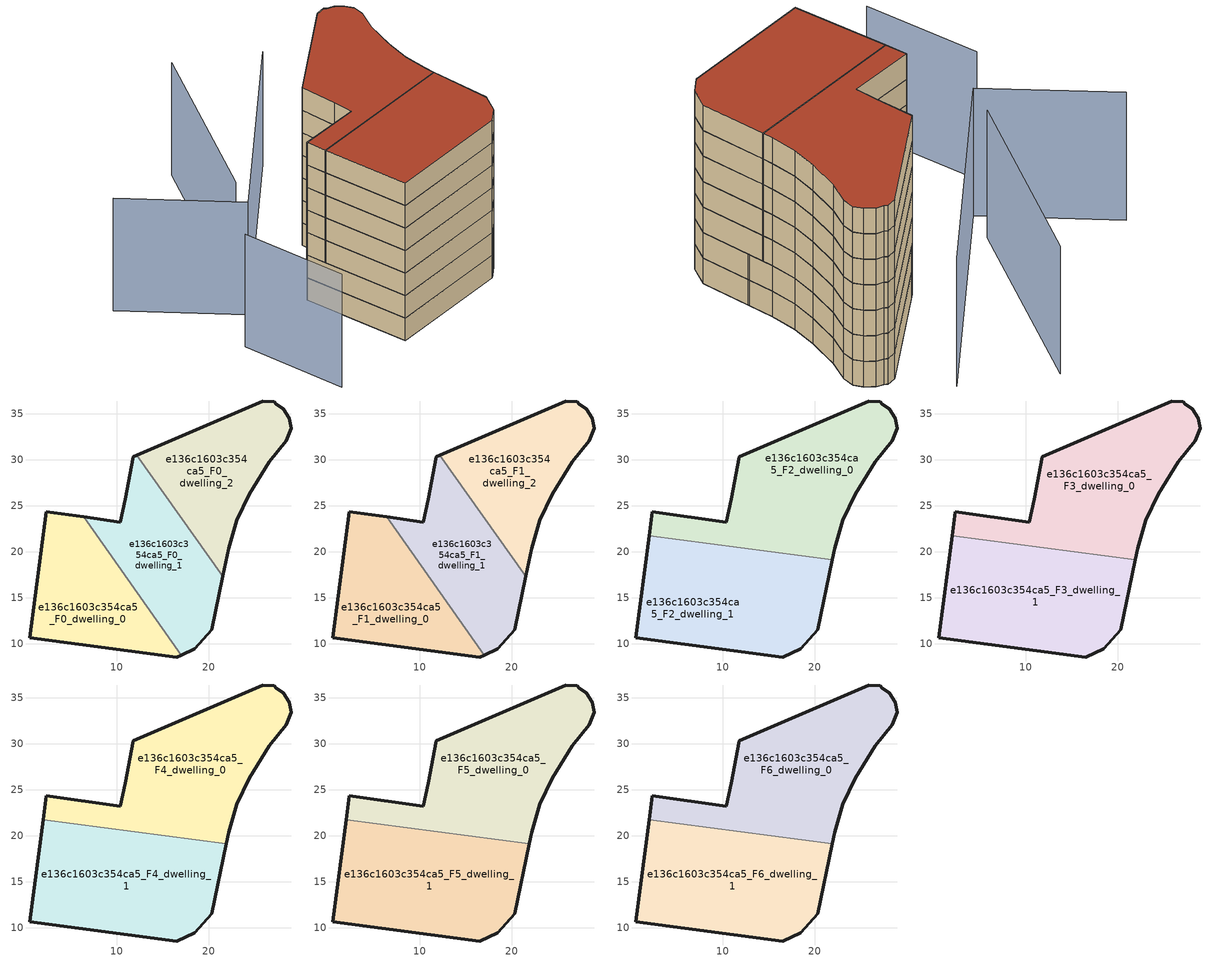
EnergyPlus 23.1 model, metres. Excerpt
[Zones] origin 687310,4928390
e136c1603c354ca5_F0_dwelling_0
 floor ground (EU_floor_Construction): 16.98,8.78 6.39,23.77 2.34,24.35 0.54,10.67 16.53,8.57 z0
 wall outside (EU_wall_Construction): 16.98,8.78 16.53,8.57 0.54,10.67 2.34,24.35 6.39,23.77 z0:3
 wall to e136c1603c354ca5_F0_dwelling_1 (EU_wall_Construction): 6.39,23.77 16.98,8.78 z0:3
e136c1603c354ca5_F0_dwelling_1
 floor ground (EU_floor_Construction): 20.33,11.54 21.51,17.31 12.2,30.5 11.8,30.33 10.92,25.71 10.37,23.21 6.39,23.77 16.98,8.78 18.48,9.48 z0
 wall outside (EU_wall_Construction): 6.39,23.77 10.37,23.21 10.92,25.71 11.8,30.33 12.2,30.5 / 21.51,17.31 20.33,11.54 18.48,9.48 16.98,8.78 z0:3
 wall to e136c1603c354ca5_F0_dwelling_2 (EU_wall_Construction): 12.2,30.5 21.51,17.31 z0:3
e136c1603c354ca5_F0_dwelling_2
 floor ground (EU_floor_Construction): 21.51,17.31 22.14,20.38 23.05,23.44 24.4,26.26 26.54,29.8 28.43,32.05 28.97,33.4 28.72,34.47 28.07,35.54 27.35,35.99 27.09,36.31 25.88,36.37 12.2,30.5 z0
 wall outside (EU_wall_Construction): 12.2,30.5 25.88,36.37 27.09,36.31 27.35,35.99 28.07,35.54 28.72,34.47 28.97,33.4 28.43,32.05 26.54,29.8 24.4,26.26 23.05,23.44 22.14,20.38 21.51,17.31 z0:3
e136c1603c354ca5_F1_dwelling_0
 floor to e136c1603c354ca5_F0_dwelling_0 (EU_floor_Construction): 16.98,8.78 6.39,23.77 2.34,24.35 0.54,10.67 16.53,8.57 z3
 wall outside (EU_wall_Construction): 16.98,8.78 16.53,8.57 0.54,10.67 2.34,24.35 6.39,23.77 z3:6
 wall to e136c1603c354ca5_F1_dwelling_1 (EU_wall_Construction): 6.39,23.77 16.98,8.78 z3:6
e136c1603c354ca5_F1_dwelling_1
 floor to e136c1603c354ca5_F0_dwelling_1 (EU_floor_Construction): 20.33,11.54 21.51,17.31 12.2,30.5 11.8,30.33 10.92,25.71 10.37,23.21 6.39,23.77 16.98,8.78 18.48,9.48 z3
 wall outside (EU_wall_Construction): 6.39,23.77 10.37,23.21 10.92,25.71 11.8,30.33 12.2,30.5 / 21.51,17.31 20.33,11.54 18.48,9.48 16.98,8.78 z3:6
 wall to e136c1603c354ca5_F1_dwelling_2 (EU_wall_Construction): 12.2,30.5 21.51,17.31 z3:6
e136c1603c354ca5_F1_dwelling_2
 floor to e136c1603c354ca5_F0_dwelling_2 (EU_floor_Construction): 21.51,17.31 22.14,20.38 23.05,23.44 24.4,26.26 26.54,29.8 28.43,32.05 28.97,33.4 28.72,34.47 28.07,35.54 27.35,35.99 27.09,36.31 25.88,36.37 12.2,30.5 z3
 wall outside (EU_wall_Construction): 12.2,30.5 25.88,36.37 27.09,36.31 27.35,35.99 28.07,35.54 28.72,34.47 28.97,33.4 28.43,32.05 26.54,29.8 24.4,26.26 23.05,23.44 22.14,20.38 21.51,17.31 z3:6
e136c1603c354ca5_F2_dwelling_0
 floor to e136c1603c354ca5_F1_dwelling_2 (EU_floor_Construction): 22.14,20.38 23.05,23.44 24.4,26.26 26.54,29.8 28.43,32.05 28.97,33.4 28.72,34.47 28.07,35.54 27.35,35.99 27.09,36.31 25.88,36.37 12.2,30.5 20.05,19.38 21.88,19.14 z6
 floor to e136c1603c354ca5_F1_dwelling_1 (EU_floor_Construction): 20.05,19.38 12.2,30.5 11.8,30.33 10.92,25.71 10.37,23.21 6.39,23.77 8.42,20.91 z6
 floor to e136c1603c354ca5_F1_dwelling_0 (EU_floor_Construction): 8.42,20.91 6.39,23.77 2.34,24.35 2,21.75 z6
 wall outside (EU_wall_Construction): 2,21.75 2.34,24.35 10.37,23.21 10.92,25.71 11.8,30.33 25.88,36.37 27.09,36.31 27.35,35.99 28.07,35.54 28.72,34.47 28.97,33.4 28.43,32.05 26.54,29.8 24.4,26.26 23.05,23.44 22.14,20.38 21.88,19.14 z6:9
 wall to e136c1603c354ca5_F2_dwelling_1 (EU_wall_Construction): 21.88,19.14 2,21.75 z6:9
e136c1603c354ca5_F2_dwelling_1
 floor to e136c1603c354ca5_F1_dwelling_0 (EU_floor_Construction): 16.98,8.78 8.42,20.91 2,21.75 0.54,10.67 16.53,8.57 z6
 floor to e136c1603c354ca5_F1_dwelling_1 (EU_floor_Construction): 20.33,11.54 21.51,17.31 20.05,19.38 8.42,20.91 16.98,8.78 18.48,9.48 z6
 floor to e136c1603c354ca5_F1_dwelling_2 (EU_floor_Construction): 21.51,17.31 21.88,19.14 20.05,19.38 z6
 wall outside (EU_wall_Construction): 21.88,19.14 20.33,11.54 18.48,9.48 16.53,8.57 0.54,10.67 2,21.75 z6:9
e136c1603c354ca5_F3_dwelling_0
 floor to e136c1603c354ca5_F2_dwelling_0 (EU_floor_Construction): 22.14,20.38 23.05,23.44 24.4,26.26 26.54,29.8 28.43,32.05 28.97,33.4 28.72,34.47 28.07,35.54 27.35,35.99 27.09,36.31 25.88,36.37 11.8,30.33 10.92,25.71 10.37,23.21 2.34,24.35 2,21.75 21.88,19.14 z9
 wall outside (EU_wall_Construction): 2,21.75 2.34,24.35 10.37,23.21 10.92,25.71 11.8,30.33 25.88,36.37 27.09,36.31 27.35,35.99 28.07,35.54 28.72,34.47 28.97,33.4 28.43,32.05 26.54,29.8 24.4,26.26 23.05,23.44 22.14,20.38 21.88,19.14 z9:12
 wall to e136c1603c354ca5_F3_dwelling_1 (EU_wall_Construction): 21.88,19.14 2,21.75 z9:12
e136c1603c354ca5_F3_dwelling_1
 floor to e136c1603c354ca5_F2_dwelling_1 (EU_floor_Construction): 20.33,11.54 21.88,19.14 2,21.75 0.54,10.67 16.53,8.57 18.48,9.48 z9
 wall outside (EU_wall_Construction): 21.88,19.14 20.33,11.54 18.48,9.48 16.53,8.57 0.54,10.67 2,21.75 z9:12
e136c1603c354ca5_F4_dwelling_0
 floor to e136c1603c354ca5_F3_dwelling_0 (EU_floor_Construction): 22.14,20.38 23.05,23.44 24.4,26.26 26.54,29.8 28.43,32.05 28.97,33.4 28.72,34.47 28.07,35.54 27.35,35.99 27.09,36.31 25.88,36.37 11.8,30.33 10.92,25.71 10.37,23.21 2.34,24.35 2,21.75 21.88,19.14 z12
 wall outside (EU_wall_Construction): 2,21.75 2.34,24.35 10.37,23.21 10.92,25.71 11.8,30.33 25.88,36.37 27.09,36.31 27.35,35.99 28.07,35.54 28.72,34.47 28.97,33.4 28.43,32.05 26.54,29.8 24.4,26.26 23.05,23.44 22.14,20.38 21.88,19.14 z12:15
 wall to e136c1603c354ca5_F4_dwelling_1 (EU_wall_Construction): 21.88,19.14 2,21.75 z12:15
e136c1603c354ca5_F4_dwelling_1
 floor to e136c1603c354ca5_F3_dwelling_1 (EU_floor_Construction): 20.33,11.54 21.88,19.14 2,21.75 0.54,10.67 16.53,8.57 18.48,9.48 z12
 wall outside (EU_wall_Construction): 21.88,19.14 20.33,11.54 18.48,9.48 16.53,8.57 0.54,10.67 2,21.75 z12:15
e136c1603c354ca5_F5_dwelling_0
 floor to e136c1603c354ca5_F4_dwelling_0 (EU_floor_Construction): 22.14,20.38 23.05,23.44 24.4,26.26 26.54,29.8 28.43,32.05 28.97,33.4 28.72,34.47 28.07,35.54 27.35,35.99 27.09,36.31 25.88,36.37 11.8,30.33 10.92,25.71 10.37,23.21 2.34,24.35 2,21.75 21.88,19.14 z15
 wall outside (EU_wall_Construction): 2,21.75 2.34,24.35 10.37,23.21 10.92,25.71 11.8,30.33 25.88,36.37 27.09,36.31 27.35,35.99 28.07,35.54 28.72,34.47 28.97,33.4 28.43,32.05 26.54,29.8 24.4,26.26 23.05,23.44 22.14,20.38 21.88,19.14 z15:18
 wall to e136c1603c354ca5_F5_dwelling_1 (EU_wall_Construction): 21.88,19.14 2,21.75 z15:18
e136c1603c354ca5_F5_dwelling_1
 floor to e136c1603c354ca5_F4_dwelling_1 (EU_floor_Construction): 20.33,11.54 21.88,19.14 2,21.75 0.54,10.67 16.53,8.57 18.48,9.48 z15
 wall outside (EU_wall_Construction): 21.88,19.14 20.33,11.54 18.48,9.48 16.53,8.57 0.54,10.67 2,21.75 z15:18
e136c1603c354ca5_F6_dwelling_0
 floor to e136c1603c354ca5_F5_dwelling_0 (EU_floor_Construction): 22.14,20.38 23.05,23.44 24.4,26.26 26.54,29.8 28.43,32.05 28.97,33.4 28.72,34.47 28.07,35.54 27.35,35.99 27.09,36.31 25.88,36.37 11.8,30.33 10.92,25.71 10.37,23.21 2.34,24.35 2,21.75 21.88,19.14 z18
 wall outside (EU_wall_Construction): 2,21.75 2.34,24.35 10.37,23.21 10.92,25.71 11.8,30.33 25.88,36.37 27.09,36.31 27.35,35.99 28.07,35.54 28.72,34.47 28.97,33.4 28.43,32.05 26.54,29.8 24.4,26.26 23.05,23.44 22.14,20.38 21.88,19.14 z18:21
 wall to e136c1603c354ca5_F6_dwelling_1 (EU_wall_Construction): 21.88,19.14 2,21.75 z18:21
 roof outside (EU_roof_Construction): 28.07,35.54 28.72,34.47 28.97,33.4 28.43,32.05 26.54,29.8 24.4,26.26 23.05,23.44 22.14,20.38 21.88,19.14 2,21.75 2.34,24.35 10.37,23.21 10.92,25.71 11.8,30.33 25.88,36.37 27.09,36.31 27.35,35.99 z21
e136c1603c354ca5_F6_dwelling_1
 floor to e136c1603c354ca5_F5_dwelling_1 (EU_floor_Construction): 20.33,11.54 21.88,19.14 2,21.75 0.54,10.67 16.53,8.57 18.48,9.48 z18
 wall outside (EU_wall_Construction): 21.88,19.14 20.33,11.54 18.48,9.48 16.53,8.57 0.54,10.67 2,21.75 z18:21
 roof outside (EU_roof_Construction): 21.88,19.14 20.33,11.54 18.48,9.48 16.53,8.57 0.54,10.67 2,21.75 z21
shading: -9.39,25.58 -11.2,12.13 / 24.05,42.36 -3.51,28.57 / -3.51,28.57 -10.27,42.06 / 17.09,50.1 -0.71,31.75 z0:15
[Building]
EU S2 Campaign: North Axis=0; Terrain=City; Solar Distribution=FullExterior
[Site:Location]
Bologna: Latitude=44.5; Longitude=11.25; Time Zone=1; Elevation=37
[SizingPeriod:WeatherFileDays]
AnnualSizingPeriod: Begin Month=1; Begin Day of Month=1; End Month=12; End Day of Month=31; Day of Week for Start Day=Monday; Use Weather File Daylight Saving Period=No; Use Weather File Rain and Snow Indicators=No
[MATERIAL]
EU_InternalMass_Material: Roughness=MediumRough; Thickness=0.1; Conductivity=1; Density=1800; Specific Heat=900; Thermal Absorptance=0.9; Solar Absorptance=0.7; Visible Absorptance=0.7
[MATERIAL:NOMASS] Roughness=MediumRough; Thermal Absorptance=0.9; Solar Absorptance=0.7; Visible Absorptance=0.7
Name | Thermal Resistance
EU_wall_NoMass | 0.905828
EU_roof_NoMass | 0.37593
EU_floor_NoMass | 0.67114
[CONSTRUCTION]
EU_wall_Construction: EU_wall_NoMass
EU_roof_Construction: EU_roof_NoMass
EU_floor_Construction: EU_floor_NoMass
EU_InternalMass_Construction: EU_InternalMass_Material
[ZONE] Type=1; Multiplier=1; Ceiling Height=autocalculate; Floor Area=autocalculate; Part of Total Floor Area=Yes
Name | Volume
e136c1603c354ca5_F0_dwelling_0; e136c1603c354ca5_F1_dwelling_0 | 431.126
e136c1603c354ca5_F2_dwelling_0; e136c1603c354ca5_F3_dwelling_0; e136c1603c354ca5_F4_dwelling_0; e136c1603c354ca5_F5_dwelling_0; e136c1603c354ca5_F6_dwelling_0 | 646.693
e136c1603c354ca5_F0_dwelling_1; e136c1603c354ca5_F1_dwelling_1 | 431.136
e136c1603c354ca5_F2_dwelling_1; e136c1603c354ca5_F3_dwelling_1; e136c1603c354ca5_F4_dwelling_1; e136c1603c354ca5_F5_dwelling_1; e136c1603c354ca5_F6_dwelling_1 | 646.691
e136c1603c354ca5_F0_dwelling_2; e136c1603c354ca5_F1_dwelling_2 | 431.12
[INTERNALMASS] Construction=EU_InternalMass_Construction
Name | Zone or ZoneList | Surface Area
e136c1603c354ca5_F0_dwelling_0_EU_InternalMass | e136c1603c354ca5_F0_dwelling_0 | 143.709
e136c1603c354ca5_F0_dwelling_1_EU_InternalMass | e136c1603c354ca5_F0_dwelling_1 | 143.712
e136c1603c354ca5_F0_dwelling_2_EU_InternalMass | e136c1603c354ca5_F0_dwelling_2 | 143.707
e136c1603c354ca5_F1_dwelling_0_EU_InternalMass | e136c1603c354ca5_F1_dwelling_0 | 143.709
e136c1603c354ca5_F1_dwelling_1_EU_InternalMass | e136c1603c354ca5_F1_dwelling_1 | 143.712
e136c1603c354ca5_F1_dwelling_2_EU_InternalMass | e136c1603c354ca5_F1_dwelling_2 | 143.707
e136c1603c354ca5_F2_dwelling_0_EU_InternalMass | e136c1603c354ca5_F2_dwelling_0 | 215.564
e136c1603c354ca5_F2_dwelling_1_EU_InternalMass | e136c1603c354ca5_F2_dwelling_1 | 215.563
e136c1603c354ca5_F3_dwelling_0_EU_InternalMass | e136c1603c354ca5_F3_dwelling_0 | 215.564
e136c1603c354ca5_F3_dwelling_1_EU_InternalMass | e136c1603c354ca5_F3_dwelling_1 | 215.563
e136c1603c354ca5_F4_dwelling_0_EU_InternalMass | e136c1603c354ca5_F4_dwelling_0 | 215.564
e136c1603c354ca5_F4_dwelling_1_EU_InternalMass | e136c1603c354ca5_F4_dwelling_1 | 215.563
e136c1603c354ca5_F5_dwelling_0_EU_InternalMass | e136c1603c354ca5_F5_dwelling_0 | 215.564
e136c1603c354ca5_F5_dwelling_1_EU_InternalMass | e136c1603c354ca5_F5_dwelling_1 | 215.563
e136c1603c354ca5_F6_dwelling_0_EU_InternalMass | e136c1603c354ca5_F6_dwelling_0 | 215.564
e136c1603c354ca5_F6_dwelling_1_EU_InternalMass | e136c1603c354ca5_F6_dwelling_1 | 215.563
[OTHEREQUIPMENT] Fuel Type=Electricity; Design Level Calculation Method=Watts/Area; Power per Zone Floor Area=1; Fraction Latent=0; Fraction Radiant=0; Fraction Lost=0; Carbon Dioxide Generation Rate=0; EndUse Subcategory=EU_Step8_InternalGains
Name | Zone or ZoneList or Space or SpaceList | Schedule
EU_Step8_InternalGain_e136c1603c354ca5_F0_dwelling_0_f000 | e136c1603c354ca5_F0_dwelling_0 | EU_Step8_GainSchedule_e136c1603c354ca5_F0_dwelling_0_f000
EU_Step8_InternalGain_e136c1603c354ca5_F0_dwelling_1_f000 | e136c1603c354ca5_F0_dwelling_1 | EU_Step8_GainSchedule_e136c1603c354ca5_F0_dwelling_1_f000
EU_Step8_InternalGain_e136c1603c354ca5_F0_dwelling_2_f000 | e136c1603c354ca5_F0_dwelling_2 | EU_Step8_GainSchedule_e136c1603c354ca5_F0_dwelling_2_f000
EU_Step8_InternalGain_e136c1603c354ca5_F1_dwelling_0_f000 | e136c1603c354ca5_F1_dwelling_0 | EU_Step8_GainSchedule_e136c1603c354ca5_F1_dwelling_0_f000
EU_Step8_InternalGain_e136c1603c354ca5_F1_dwelling_1_f000 | e136c1603c354ca5_F1_dwelling_1 | EU_Step8_GainSchedule_e136c1603c354ca5_F1_dwelling_1_f000
EU_Step8_InternalGain_e136c1603c354ca5_F1_dwelling_2_f000 | e136c1603c354ca5_F1_dwelling_2 | EU_Step8_GainSchedule_e136c1603c354ca5_F1_dwelling_2_f000
EU_Step8_InternalGain_e136c1603c354ca5_F2_dwelling_0_f000 | e136c1603c354ca5_F2_dwelling_0 | EU_Step8_GainSchedule_e136c1603c354ca5_F2_dwelling_0_f000
EU_Step8_InternalGain_e136c1603c354ca5_F2_dwelling_1_f000 | e136c1603c354ca5_F2_dwelling_1 | EU_Step8_GainSchedule_e136c1603c354ca5_F2_dwelling_1_f000
EU_Step8_InternalGain_e136c1603c354ca5_F3_dwelling_0_f000 | e136c1603c354ca5_F3_dwelling_0 | EU_Step8_GainSchedule_e136c1603c354ca5_F3_dwelling_0_f000
EU_Step8_InternalGain_e136c1603c354ca5_F3_dwelling_1_f000 | e136c1603c354ca5_F3_dwelling_1 | EU_Step8_GainSchedule_e136c1603c354ca5_F3_dwelling_1_f000
EU_Step8_InternalGain_e136c1603c354ca5_F4_dwelling_0_f000 | e136c1603c354ca5_F4_dwelling_0 | EU_Step8_GainSchedule_e136c1603c354ca5_F4_dwelling_0_f000
EU_Step8_InternalGain_e136c1603c354ca5_F4_dwelling_1_f000 | e136c1603c354ca5_F4_dwelling_1 | EU_Step8_GainSchedule_e136c1603c354ca5_F4_dwelling_1_f000
EU_Step8_InternalGain_e136c1603c354ca5_F5_dwelling_0_f000 | e136c1603c354ca5_F5_dwelling_0 | EU_Step8_GainSchedule_e136c1603c354ca5_F5_dwelling_0_f000
EU_Step8_InternalGain_e136c1603c354ca5_F5_dwelling_1_f000 | e136c1603c354ca5_F5_dwelling_1 | EU_Step8_GainSchedule_e136c1603c354ca5_F5_dwelling_1_f000
EU_Step8_InternalGain_e136c1603c354ca5_F6_dwelling_0_f000 | e136c1603c354ca5_F6_dwelling_0 | EU_Step8_GainSchedule_e136c1603c354ca5_F6_dwelling_0_f000
EU_Step8_InternalGain_e136c1603c354ca5_F6_dwelling_1_f000 | e136c1603c354ca5_F6_dwelling_1 | EU_Step8_GainSchedule_e136c1603c354ca5_F6_dwelling_1_f000
[ZONEVENTILATION:DESIGNFLOWRATE] Schedule=EU_AlwaysOn; Design Flow Rate Calculation Method=AirChanges/Hour; Air Changes per Hour=0.73129; Ventilation Type=Natural; Fan Pressure Rise=0; Fan Total Efficiency=1; Constant Term Coefficient=1; Temperature Term Coefficient=0; Velocity Term Coefficient=0; Velocity Squared Term Coefficient=0; Minimum Indoor Temperature=-100; Maximum Indoor Temperature=100; Delta Temperature=-100; Minimum Outdoor Temperature=-100; Maximum Outdoor Temperature=100; Maximum Wind Speed=40
Name | Zone or ZoneList or Space or SpaceList
EU_ConstantAir_e136c1603c354ca5_F0_dwelling_0 | e136c1603c354ca5_F0_dwelling_0
EU_ConstantAir_e136c1603c354ca5_F0_dwelling_1 | e136c1603c354ca5_F0_dwelling_1
EU_ConstantAir_e136c1603c354ca5_F0_dwelling_2 | e136c1603c354ca5_F0_dwelling_2
EU_ConstantAir_e136c1603c354ca5_F1_dwelling_0 | e136c1603c354ca5_F1_dwelling_0
EU_ConstantAir_e136c1603c354ca5_F1_dwelling_1 | e136c1603c354ca5_F1_dwelling_1
EU_ConstantAir_e136c1603c354ca5_F1_dwelling_2 | e136c1603c354ca5_F1_dwelling_2
EU_ConstantAir_e136c1603c354ca5_F2_dwelling_0 | e136c1603c354ca5_F2_dwelling_0
EU_ConstantAir_e136c1603c354ca5_F2_dwelling_1 | e136c1603c354ca5_F2_dwelling_1
EU_ConstantAir_e136c1603c354ca5_F3_dwelling_0 | e136c1603c354ca5_F3_dwelling_0
EU_ConstantAir_e136c1603c354ca5_F3_dwelling_1 | e136c1603c354ca5_F3_dwelling_1
EU_ConstantAir_e136c1603c354ca5_F4_dwelling_0 | e136c1603c354ca5_F4_dwelling_0
EU_ConstantAir_e136c1603c354ca5_F4_dwelling_1 | e136c1603c354ca5_F4_dwelling_1
EU_ConstantAir_e136c1603c354ca5_F5_dwelling_0 | e136c1603c354ca5_F5_dwelling_0
EU_ConstantAir_e136c1603c354ca5_F5_dwelling_1 | e136c1603c354ca5_F5_dwelling_1
EU_ConstantAir_e136c1603c354ca5_F6_dwelling_0 | e136c1603c354ca5_F6_dwelling_0
EU_ConstantAir_e136c1603c354ca5_F6_dwelling_1 | e136c1603c354ca5_F6_dwelling_1
[HVACTEMPLATE:THERMOSTAT] Constant Heating Setpoint=20; Constant Cooling Setpoint=50
EU_HeatOnly_e136c1603c354ca5_F0_dwelling_0; EU_HeatOnly_e136c1603c354ca5_F0_dwelling_1; EU_HeatOnly_e136c1603c354ca5_F0_dwelling_2; EU_HeatOnly_e136c1603c354ca5_F1_dwelling_0; EU_HeatOnly_e136c1603c354ca5_F1_dwelling_1; EU_HeatOnly_e136c1603c354ca5_F1_dwelling_2; EU_HeatOnly_e136c1603c354ca5_F2_dwelling_0; EU_HeatOnly_e136c1603c354ca5_F2_dwelling_1; EU_HeatOnly_e136c1603c354ca5_F3_dwelling_0; EU_HeatOnly_e136c1603c354ca5_F3_dwelling_1; EU_HeatOnly_e136c1603c354ca5_F4_dwelling_0; EU_HeatOnly_e136c1603c354ca5_F4_dwelling_1; EU_HeatOnly_e136c1603c354ca5_F5_dwelling_0; EU_HeatOnly_e136c1603c354ca5_F5_dwelling_1; EU_HeatOnly_e136c1603c354ca5_F6_dwelling_0; EU_HeatOnly_e136c1603c354ca5_F6_dwelling_1
[HVACTEMPLATE:ZONE:IDEALLOADSAIRSYSTEM] System Availability Schedule=EU_AlwaysOn; Maximum Heating Supply Air Temperature=50; Minimum Cooling Supply Air Temperature=13; Maximum Heating Supply Air Humidity Ratio=0.0156; Minimum Cooling Supply Air Humidity Ratio=0.0077; Heating Limit=NoLimit; Cooling Limit=NoLimit; Heating Availability Schedule=EU_AlwaysOn; Cooling Availability Schedule=EU_CoolingOff; Dehumidification Control Type=ConstantSensibleHeatRatio; Cooling Sensible Heat Ratio=0.7; Dehumidification Setpoint=60; Humidification Control Type=None; Humidification Setpoint=30; Outdoor Air Method=None; Outdoor Air Flow Rate per Person=0.00944; Outdoor Air Flow Rate per Zone Floor Area=0; Outdoor Air Flow Rate per Zone=0; Demand Controlled Ventilation Type=None; Outdoor Air Economizer Type=NoEconomizer; Heat Recovery Type=None; Sensible Heat Recovery Effectiveness=0.7; Latent Heat Recovery Effectiveness=0.65
Name | Template Thermostat
e136c1603c354ca5_F0_dwelling_0 | EU_HeatOnly_e136c1603c354ca5_F0_dwelling_0
e136c1603c354ca5_F0_dwelling_1 | EU_HeatOnly_e136c1603c354ca5_F0_dwelling_1
e136c1603c354ca5_F0_dwelling_2 | EU_HeatOnly_e136c1603c354ca5_F0_dwelling_2
e136c1603c354ca5_F1_dwelling_0 | EU_HeatOnly_e136c1603c354ca5_F1_dwelling_0
e136c1603c354ca5_F1_dwelling_1 | EU_HeatOnly_e136c1603c354ca5_F1_dwelling_1
e136c1603c354ca5_F1_dwelling_2 | EU_HeatOnly_e136c1603c354ca5_F1_dwelling_2
e136c1603c354ca5_F2_dwelling_0 | EU_HeatOnly_e136c1603c354ca5_F2_dwelling_0
e136c1603c354ca5_F2_dwelling_1 | EU_HeatOnly_e136c1603c354ca5_F2_dwelling_1
e136c1603c354ca5_F3_dwelling_0 | EU_HeatOnly_e136c1603c354ca5_F3_dwelling_0
e136c1603c354ca5_F3_dwelling_1 | EU_HeatOnly_e136c1603c354ca5_F3_dwelling_1
e136c1603c354ca5_F4_dwelling_0 | EU_HeatOnly_e136c1603c354ca5_F4_dwelling_0
e136c1603c354ca5_F4_dwelling_1 | EU_HeatOnly_e136c1603c354ca5_F4_dwelling_1
e136c1603c354ca5_F5_dwelling_0 | EU_HeatOnly_e136c1603c354ca5_F5_dwelling_0
e136c1603c354ca5_F5_dwelling_1 | EU_HeatOnly_e136c1603c354ca5_F5_dwelling_1
e136c1603c354ca5_F6_dwelling_0 | EU_HeatOnly_e136c1603c354ca5_F6_dwelling_0
e136c1603c354ca5_F6_dwelling_1 | EU_HeatOnly_e136c1603c354ca5_F6_dwelling_1
[SIZING:ZONE] Zone Cooling Design Supply Air Temperature Input Method=SupplyAirTemperature; Zone Cooling Design Supply Air Temperature=13; Zone Heating Design Supply Air Temperature Input Method=SupplyAirTemperature; Zone Heating Design Supply Air Temperature=50; Zone Cooling Design Supply Air Humidity Ratio=0.008; Zone Heating Design Supply Air Humidity Ratio=0.008; Cooling Design Air Flow Method=DesignDay; Cooling Design Air Flow Rate=0; Cooling Minimum Air Flow per Zone Floor Area=0.000762; Cooling Minimum Air Flow=0; Cooling Minimum Air Flow Fraction=0.2; Heating Design Air Flow Method=DesignDay; Heating Design Air Flow Rate=0; Heating Maximum Air Flow per Zone Floor Area=0.002032; Heating Maximum Air Flow=0.141576; Heating Maximum Air Flow Fraction=0.3; Account for Dedicated Outdoor Air System=No; Dedicated Outdoor Air System Control Strategy=NeutralSupplyAir; Dedicated Outdoor Air Low Setpoint Temperature for Design=autosize; Dedicated Outdoor Air High Setpoint Temperature for Design=autosize; Zone Load Sizing Method=Sensible Load Only No Latent Load; Zone Latent Cooling Design Supply Air Humidity Ratio Input Method=HumidityRatioDifference; Zone Cooling Design Supply Air Humidity Ratio Difference=0.005; Zone Latent Heating Design Supply Air Humidity Ratio Input Method=HumidityRatioDifference; Zone Humidification Design Supply Air Humidity Ratio Difference=0.005
e136c1603c354ca5_F0_dwelling_0; e136c1603c354ca5_F0_dwelling_1; e136c1603c354ca5_F0_dwelling_2; e136c1603c354ca5_F1_dwelling_0; e136c1603c354ca5_F1_dwelling_1; e136c1603c354ca5_F1_dwelling_2; e136c1603c354ca5_F2_dwelling_0; e136c1603c354ca5_F2_dwelling_1; e136c1603c354ca5_F3_dwelling_0; e136c1603c354ca5_F3_dwelling_1; e136c1603c354ca5_F4_dwelling_0; e136c1603c354ca5_F4_dwelling_1; e136c1603c354ca5_F5_dwelling_0; e136c1603c354ca5_F5_dwelling_1; e136c1603c354ca5_F6_dwelling_0; e136c1603c354ca5_F6_dwelling_1
[SCHEDULE:CONSTANT]
Name | Hourly Value
EU_AlwaysOn | 1
EU_CoolingOff | 0
[SCHEDULE:FILE] Column Number=1; Rows to Skip at Top=0; Number of Hours of Data=8760; Column Separator=Comma; Interpolate to Timestep=No; Minutes per Item=60; Adjust Schedule for Daylight Savings=Yes
Name | File
EU_Step8_GainSchedule_e136c1603c354ca5_F0_dwelling_0_f000 | ../../schedules/e136c1603c354ca5/e136c1603c354ca5_F0_dwelling_0_f000_gain.csv
EU_Step8_GainSchedule_e136c1603c354ca5_F0_dwelling_1_f000 | ../../schedules/e136c1603c354ca5/e136c1603c354ca5_F0_dwelling_1_f000_gain.csv
EU_Step8_GainSchedule_e136c1603c354ca5_F0_dwelling_2_f000 | ../../schedules/e136c1603c354ca5/e136c1603c354ca5_F0_dwelling_2_f000_gain.csv
EU_Step8_GainSchedule_e136c1603c354ca5_F1_dwelling_0_f000 | ../../schedules/e136c1603c354ca5/e136c1603c354ca5_F1_dwelling_0_f000_gain.csv
EU_Step8_GainSchedule_e136c1603c354ca5_F1_dwelling_1_f000 | ../../schedules/e136c1603c354ca5/e136c1603c354ca5_F1_dwelling_1_f000_gain.csv
EU_Step8_GainSchedule_e136c1603c354ca5_F1_dwelling_2_f000 | ../../schedules/e136c1603c354ca5/e136c1603c354ca5_F1_dwelling_2_f000_gain.csv
EU_Step8_GainSchedule_e136c1603c354ca5_F2_dwelling_0_f000 | ../../schedules/e136c1603c354ca5/e136c1603c354ca5_F2_dwelling_0_f000_gain.csv
EU_Step8_GainSchedule_e136c1603c354ca5_F2_dwelling_1_f000 | ../../schedules/e136c1603c354ca5/e136c1603c354ca5_F2_dwelling_1_f000_gain.csv
EU_Step8_GainSchedule_e136c1603c354ca5_F3_dwelling_0_f000 | ../../schedules/e136c1603c354ca5/e136c1603c354ca5_F3_dwelling_0_f000_gain.csv
EU_Step8_GainSchedule_e136c1603c354ca5_F3_dwelling_1_f000 | ../../schedules/e136c1603c354ca5/e136c1603c354ca5_F3_dwelling_1_f000_gain.csv
EU_Step8_GainSchedule_e136c1603c354ca5_F4_dwelling_0_f000 | ../../schedules/e136c1603c354ca5/e136c1603c354ca5_F4_dwelling_0_f000_gain.csv
EU_Step8_GainSchedule_e136c1603c354ca5_F4_dwelling_1_f000 | ../../schedules/e136c1603c354ca5/e136c1603c354ca5_F4_dwelling_1_f000_gain.csv
EU_Step8_GainSchedule_e136c1603c354ca5_F5_dwelling_0_f000 | ../../schedules/e136c1603c354ca5/e136c1603c354ca5_F5_dwelling_0_f000_gain.csv
EU_Step8_GainSchedule_e136c1603c354ca5_F5_dwelling_1_f000 | ../../schedules/e136c1603c354ca5/e136c1603c354ca5_F5_dwelling_1_f000_gain.csv
EU_Step8_GainSchedule_e136c1603c354ca5_F6_dwelling_0_f000 | ../../schedules/e136c1603c354ca5/e136c1603c354ca5_F6_dwelling_0_f000_gain.csv
EU_Step8_GainSchedule_e136c1603c354ca5_F6_dwelling_1_f000 | ../../schedules/e136c1603c354ca5/e136c1603c354ca5_F6_dwelling_1_f000_gain.csv
